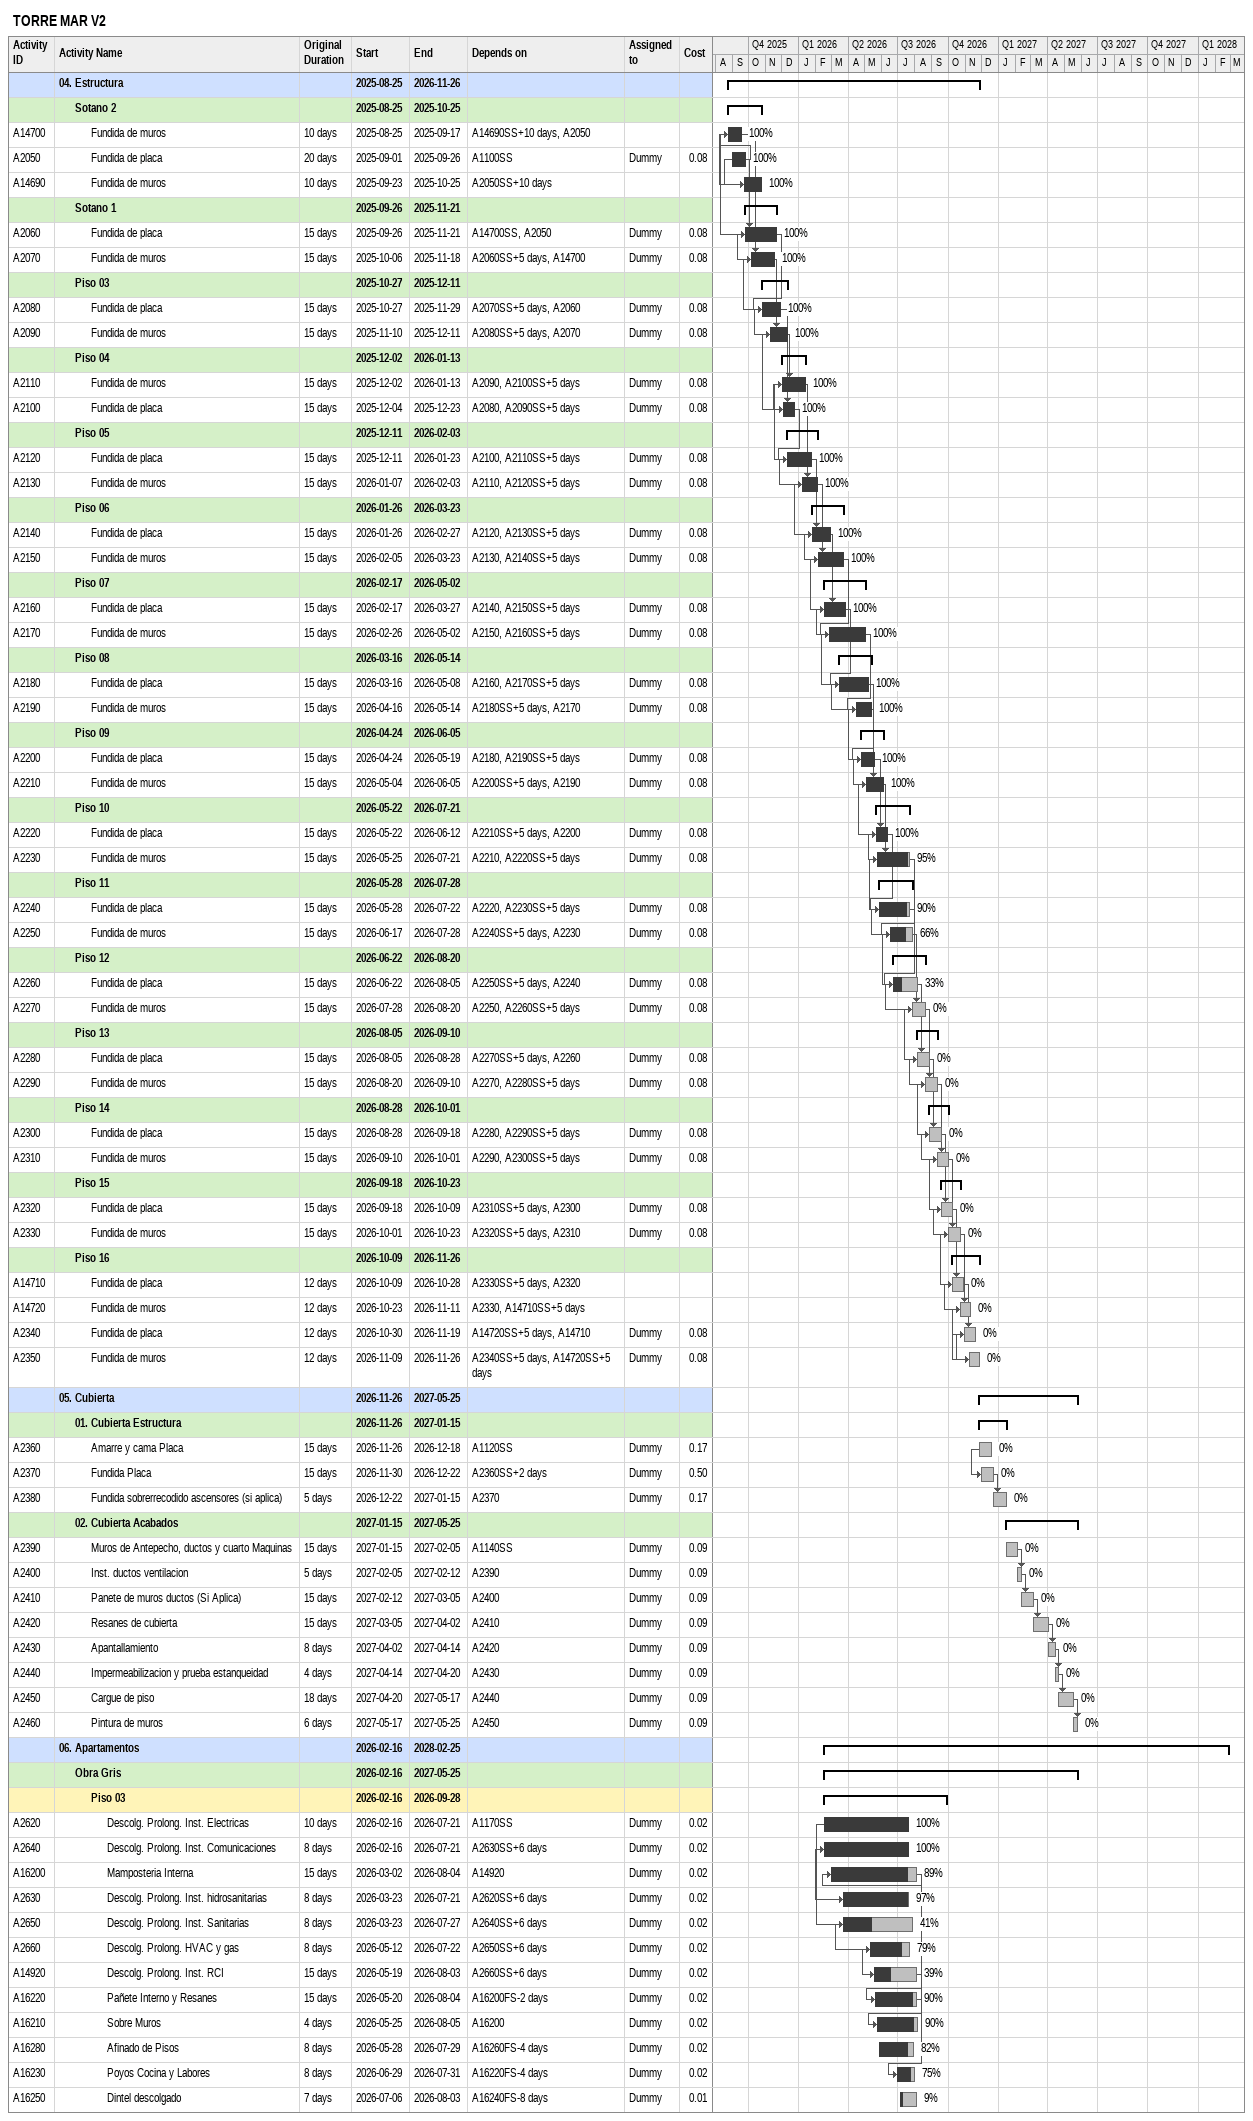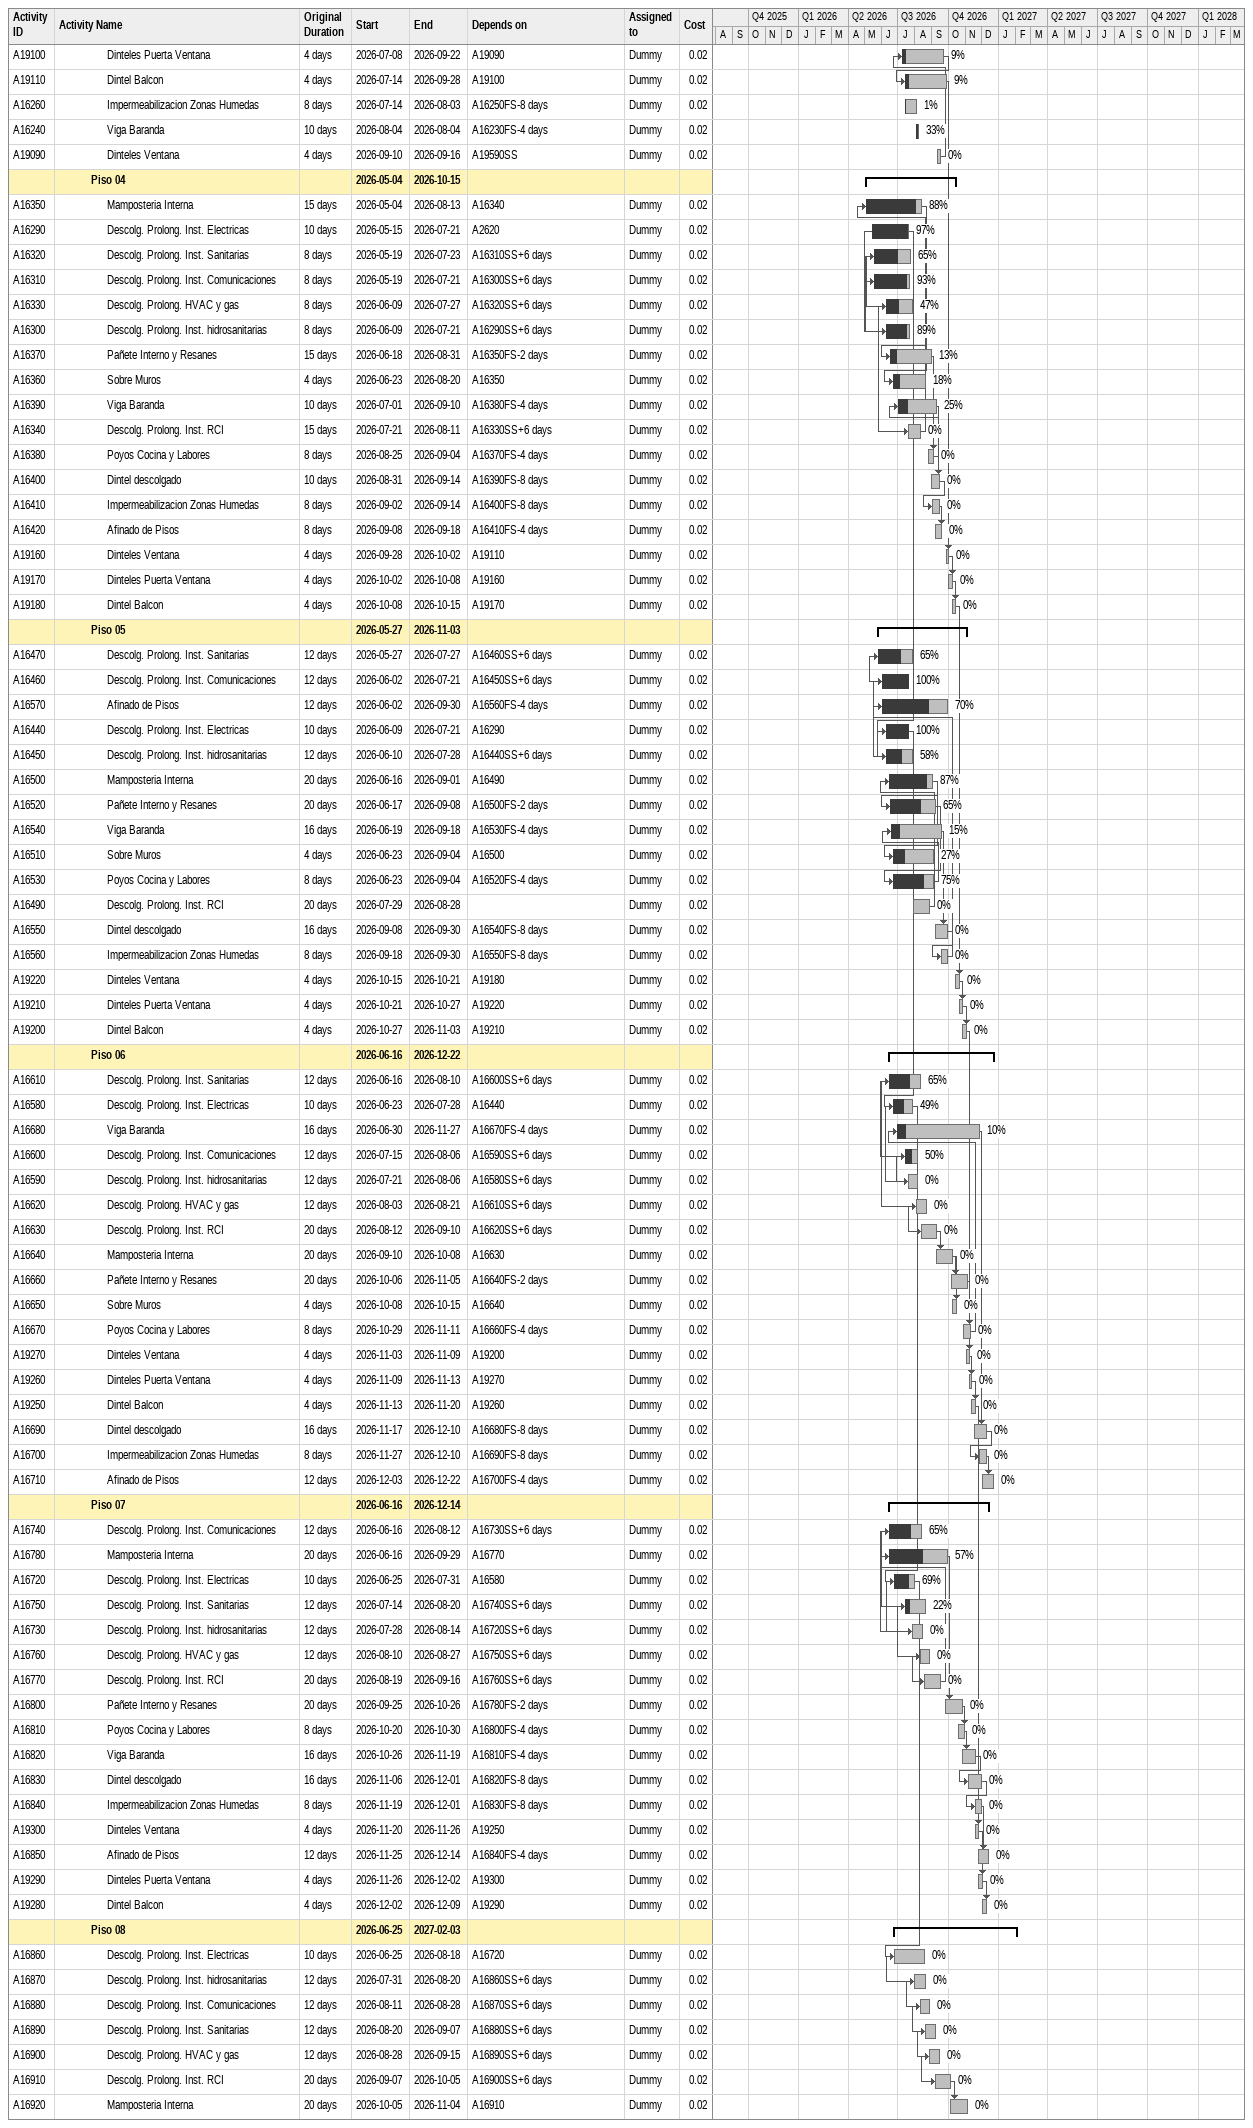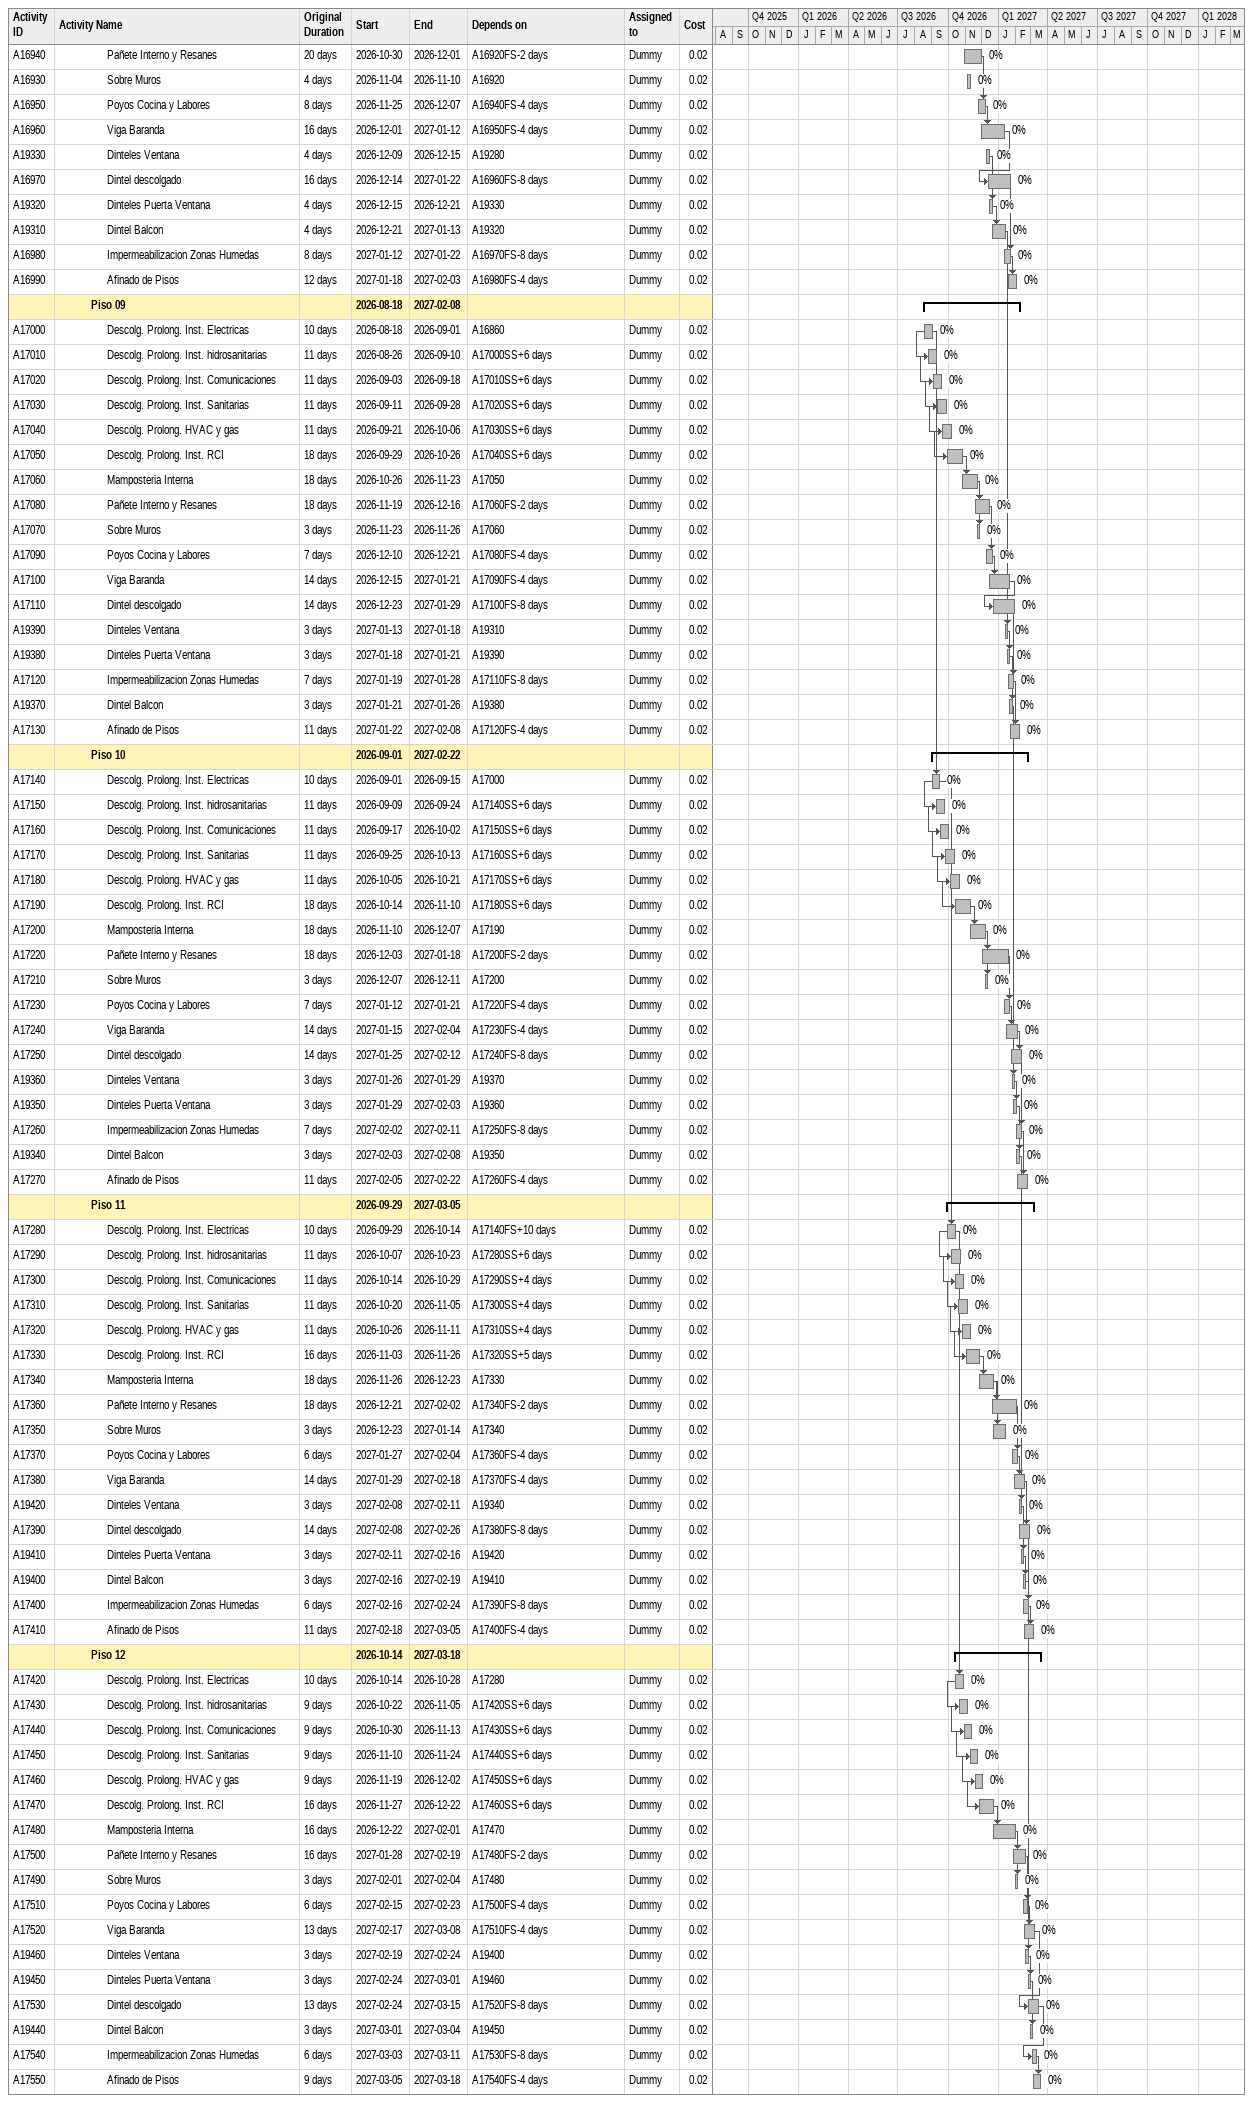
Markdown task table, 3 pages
TORRE MAR V2

| ID | Level | Task | Original duration | Start | Finish | Predecessors | Resources | % complete | Cost |
|---|---|---|---|---|---|---|---|---|---|
|  | 1 | **04. Estructura** |  | 2025-08-25 | 2026-11-26 |  |  |  |  |
|  | 2 | **Sotano 2** |  | 2025-08-25 | 2025-10-25 |  |  |  |  |
| A14700 | 3 | Fundida de muros | 10d | 2025-08-25 | 2025-09-17 | A14690SS+10d, A2050 |  | 100 |  |
| A2050 | 3 | Fundida de placa | 20d | 2025-09-01 | 2025-09-26 | A1100SS | Dummy | 100 | 0.08 |
| A14690 | 3 | Fundida de muros | 10d | 2025-09-23 | 2025-10-25 | A2050SS+10d |  | 100 |  |
|  | 2 | **Sotano 1** |  | 2025-09-26 | 2025-11-21 |  |  |  |  |
| A2060 | 3 | Fundida de placa | 15d | 2025-09-26 | 2025-11-21 | A14700SS, A2050 | Dummy | 100 | 0.08 |
| A2070 | 3 | Fundida de muros | 15d | 2025-10-06 | 2025-11-18 | A2060SS+5d, A14700 | Dummy | 100 | 0.08 |
|  | 2 | **Piso 03** |  | 2025-10-27 | 2025-12-11 |  |  |  |  |
| A2080 | 3 | Fundida de placa | 15d | 2025-10-27 | 2025-11-29 | A2070SS+5d, A2060 | Dummy | 100 | 0.08 |
| A2090 | 3 | Fundida de muros | 15d | 2025-11-10 | 2025-12-11 | A2080SS+5d, A2070 | Dummy | 100 | 0.08 |
|  | 2 | **Piso 04** |  | 2025-12-02 | 2026-01-13 |  |  |  |  |
| A2110 | 3 | Fundida de muros | 15d | 2025-12-02 | 2026-01-13 | A2090, A2100SS+5d | Dummy | 100 | 0.08 |
| A2100 | 3 | Fundida de placa | 15d | 2025-12-04 | 2025-12-23 | A2080, A2090SS+5d | Dummy | 100 | 0.08 |
|  | 2 | **Piso 05** |  | 2025-12-11 | 2026-02-03 |  |  |  |  |
| A2120 | 3 | Fundida de placa | 15d | 2025-12-11 | 2026-01-23 | A2100, A2110SS+5d | Dummy | 100 | 0.08 |
| A2130 | 3 | Fundida de muros | 15d | 2026-01-07 | 2026-02-03 | A2110, A2120SS+5d | Dummy | 100 | 0.08 |
|  | 2 | **Piso 06** |  | 2026-01-26 | 2026-03-23 |  |  |  |  |
| A2140 | 3 | Fundida de placa | 15d | 2026-01-26 | 2026-02-27 | A2120, A2130SS+5d | Dummy | 100 | 0.08 |
| A2150 | 3 | Fundida de muros | 15d | 2026-02-05 | 2026-03-23 | A2130, A2140SS+5d | Dummy | 100 | 0.08 |
|  | 2 | **Piso 07** |  | 2026-02-17 | 2026-05-02 |  |  |  |  |
| A2160 | 3 | Fundida de placa | 15d | 2026-02-17 | 2026-03-27 | A2140, A2150SS+5d | Dummy | 100 | 0.08 |
| A2170 | 3 | Fundida de muros | 15d | 2026-02-26 | 2026-05-02 | A2150, A2160SS+5d | Dummy | 100 | 0.08 |
|  | 2 | **Piso 08** |  | 2026-03-16 | 2026-05-14 |  |  |  |  |
| A2180 | 3 | Fundida de placa | 15d | 2026-03-16 | 2026-05-08 | A2160, A2170SS+5d | Dummy | 100 | 0.08 |
| A2190 | 3 | Fundida de muros | 15d | 2026-04-16 | 2026-05-14 | A2180SS+5d, A2170 | Dummy | 100 | 0.08 |
|  | 2 | **Piso 09** |  | 2026-04-24 | 2026-06-05 |  |  |  |  |
| A2200 | 3 | Fundida de placa | 15d | 2026-04-24 | 2026-05-19 | A2180, A2190SS+5d | Dummy | 100 | 0.08 |
| A2210 | 3 | Fundida de muros | 15d | 2026-05-04 | 2026-06-05 | A2200SS+5d, A2190 | Dummy | 100 | 0.08 |
|  | 2 | **Piso 10** |  | 2026-05-22 | 2026-07-21 |  |  |  |  |
| A2220 | 3 | Fundida de placa | 15d | 2026-05-22 | 2026-06-12 | A2210SS+5d, A2200 | Dummy | 100 | 0.08 |
| A2230 | 3 | Fundida de muros | 15d | 2026-05-25 | 2026-07-21 | A2210, A2220SS+5d | Dummy | 95 | 0.08 |
|  | 2 | **Piso 11** |  | 2026-05-28 | 2026-07-28 |  |  |  |  |
| A2240 | 3 | Fundida de placa | 15d | 2026-05-28 | 2026-07-22 | A2220, A2230SS+5d | Dummy | 90 | 0.08 |
| A2250 | 3 | Fundida de muros | 15d | 2026-06-17 | 2026-07-28 | A2240SS+5d, A2230 | Dummy | 66 | 0.08 |
|  | 2 | **Piso 12** |  | 2026-06-22 | 2026-08-20 |  |  |  |  |
| A2260 | 3 | Fundida de placa | 15d | 2026-06-22 | 2026-08-05 | A2250SS+5d, A2240 | Dummy | 33 | 0.08 |
| A2270 | 3 | Fundida de muros | 15d | 2026-07-28 | 2026-08-20 | A2250, A2260SS+5d | Dummy | 0 | 0.08 |
|  | 2 | **Piso 13** |  | 2026-08-05 | 2026-09-10 |  |  |  |  |
| A2280 | 3 | Fundida de placa | 15d | 2026-08-05 | 2026-08-28 | A2270SS+5d, A2260 | Dummy | 0 | 0.08 |
| A2290 | 3 | Fundida de muros | 15d | 2026-08-20 | 2026-09-10 | A2270, A2280SS+5d | Dummy | 0 | 0.08 |
|  | 2 | **Piso 14** |  | 2026-08-28 | 2026-10-01 |  |  |  |  |
| A2300 | 3 | Fundida de placa | 15d | 2026-08-28 | 2026-09-18 | A2280, A2290SS+5d | Dummy | 0 | 0.08 |
| A2310 | 3 | Fundida de muros | 15d | 2026-09-10 | 2026-10-01 | A2290, A2300SS+5d | Dummy | 0 | 0.08 |
|  | 2 | **Piso 15** |  | 2026-09-18 | 2026-10-23 |  |  |  |  |
| A2320 | 3 | Fundida de placa | 15d | 2026-09-18 | 2026-10-09 | A2310SS+5d, A2300 | Dummy | 0 | 0.08 |
| A2330 | 3 | Fundida de muros | 15d | 2026-10-01 | 2026-10-23 | A2320SS+5d, A2310 | Dummy | 0 | 0.08 |
|  | 2 | **Piso 16** |  | 2026-10-09 | 2026-11-26 |  |  |  |  |
| A14710 | 3 | Fundida de placa | 12d | 2026-10-09 | 2026-10-28 | A2330SS+5d, A2320 |  | 0 |  |
| A14720 | 3 | Fundida de muros | 12d | 2026-10-23 | 2026-11-11 | A2330, A14710SS+5d |  | 0 |  |
| A2340 | 3 | Fundida de placa | 12d | 2026-10-30 | 2026-11-19 | A14720SS+5d, A14710 | Dummy | 0 | 0.08 |
| A2350 | 3 | Fundida de muros | 12d | 2026-11-09 | 2026-11-26 | A2340SS+5d, A14720SS+5d | Dummy | 0 | 0.08 |
|  | 1 | **05. Cubierta** |  | 2026-11-26 | 2027-05-25 |  |  |  |  |
|  | 2 | **01. Cubierta Estructura** |  | 2026-11-26 | 2027-01-15 |  |  |  |  |
| A2360 | 3 | Amarre y cama Placa | 15d | 2026-11-26 | 2026-12-18 | A1120SS | Dummy | 0 | 0.17 |
| A2370 | 3 | Fundida Placa | 15d | 2026-11-30 | 2026-12-22 | A2360SS+2d | Dummy | 0 | 0.50 |
| A2380 | 3 | Fundida sobrerrecodido ascensores (si aplica) | 5d | 2026-12-22 | 2027-01-15 | A2370 | Dummy | 0 | 0.17 |
|  | 2 | **02. Cubierta Acabados** |  | 2027-01-15 | 2027-05-25 |  |  |  |  |
| A2390 | 3 | Muros de Antepecho, ductos y cuarto Maquinas | 15d | 2027-01-15 | 2027-02-05 | A1140SS | Dummy | 0 | 0.09 |
| A2400 | 3 | Inst. ductos ventilacion | 5d | 2027-02-05 | 2027-02-12 | A2390 | Dummy | 0 | 0.09 |
| A2410 | 3 | Panete de muros ductos (Si Aplica) | 15d | 2027-02-12 | 2027-03-05 | A2400 | Dummy | 0 | 0.09 |
| A2420 | 3 | Resanes de cubierta | 15d | 2027-03-05 | 2027-04-02 | A2410 | Dummy | 0 | 0.09 |
| A2430 | 3 | Apantallamiento | 8d | 2027-04-02 | 2027-04-14 | A2420 | Dummy | 0 | 0.09 |
| A2440 | 3 | Impermeabilizacion y prueba estanqueidad | 4d | 2027-04-14 | 2027-04-20 | A2430 | Dummy | 0 | 0.09 |
| A2450 | 3 | Cargue de piso | 18d | 2027-04-20 | 2027-05-17 | A2440 | Dummy | 0 | 0.09 |
| A2460 | 3 | Pintura de muros | 6d | 2027-05-17 | 2027-05-25 | A2450 | Dummy | 0 | 0.09 |
|  | 1 | **06. Apartamentos** |  | 2026-02-16 | 2028-02-25 |  |  |  |  |
|  | 2 | **Obra Gris** |  | 2026-02-16 | 2027-05-25 |  |  |  |  |
|  | 3 | **Piso 03** |  | 2026-02-16 | 2026-09-28 |  |  |  |  |
| A2620 | 4 | Descolg. Prolong. Inst. Electricas | 10d | 2026-02-16 | 2026-07-21 | A1170SS | Dummy | 100 | 0.02 |
| A2640 | 4 | Descolg. Prolong. Inst. Comunicaciones | 8d | 2026-02-16 | 2026-07-21 | A2630SS+6d | Dummy | 100 | 0.02 |
| A16200 | 4 | Mamposteria Interna | 15d | 2026-03-02 | 2026-08-04 | A14920 | Dummy | 89 | 0.02 |
| A2630 | 4 | Descolg. Prolong. Inst. hidrosanitarias | 8d | 2026-03-23 | 2026-07-21 | A2620SS+6d | Dummy | 97 | 0.02 |
| A2650 | 4 | Descolg. Prolong. Inst. Sanitarias | 8d | 2026-03-23 | 2026-07-27 | A2640SS+6d | Dummy | 41 | 0.02 |
| A2660 | 4 | Descolg. Prolong. HVAC y gas | 8d | 2026-05-12 | 2026-07-22 | A2650SS+6d | Dummy | 79 | 0.02 |
| A14920 | 4 | Descolg. Prolong. Inst. RCI | 15d | 2026-05-19 | 2026-08-03 | A2660SS+6d | Dummy | 39 | 0.02 |
| A16220 | 4 | Pañete Interno y Resanes | 15d | 2026-05-20 | 2026-08-04 | A16200FS-2d | Dummy | 90 | 0.02 |
| A16210 | 4 | Sobre Muros | 4d | 2026-05-25 | 2026-08-05 | A16200 | Dummy | 90 | 0.02 |
| A16280 | 4 | Afinado de Pisos | 8d | 2026-05-28 | 2026-07-29 | A16260FS-4d | Dummy | 82 | 0.02 |
| A16230 | 4 | Poyos Cocina y Labores | 8d | 2026-06-29 | 2026-07-31 | A16220FS-4d | Dummy | 75 | 0.02 |
| A16250 | 4 | Dintel descolgado | 7d | 2026-07-06 | 2026-08-03 | A16240FS-8d | Dummy | 9 | 0.01 |
| A19100 | 4 | Dinteles Puerta Ventana | 4d | 2026-07-08 | 2026-09-22 | A19090 | Dummy | 9 | 0.02 |
| A19110 | 4 | Dintel Balcon | 4d | 2026-07-14 | 2026-09-28 | A19100 | Dummy | 9 | 0.02 |
| A16260 | 4 | Impermeabilizacion Zonas Humedas | 8d | 2026-07-14 | 2026-08-03 | A16250FS-8d | Dummy | 1 | 0.02 |
| A16240 | 4 | Viga Baranda | 10d | 2026-08-04 | 2026-08-04 | A16230FS-4d | Dummy | 33 | 0.02 |
| A19090 | 4 | Dinteles Ventana | 4d | 2026-09-10 | 2026-09-16 | A19590SS | Dummy | 0 | 0.02 |
|  | 3 | **Piso 04** |  | 2026-05-04 | 2026-10-15 |  |  |  |  |
| A16350 | 4 | Mamposteria Interna | 15d | 2026-05-04 | 2026-08-13 | A16340 | Dummy | 88 | 0.02 |
| A16290 | 4 | Descolg. Prolong. Inst. Electricas | 10d | 2026-05-15 | 2026-07-21 | A2620 | Dummy | 97 | 0.02 |
| A16320 | 4 | Descolg. Prolong. Inst. Sanitarias | 8d | 2026-05-19 | 2026-07-23 | A16310SS+6d | Dummy | 65 | 0.02 |
| A16310 | 4 | Descolg. Prolong. Inst. Comunicaciones | 8d | 2026-05-19 | 2026-07-21 | A16300SS+6d | Dummy | 93 | 0.02 |
| A16330 | 4 | Descolg. Prolong. HVAC y gas | 8d | 2026-06-09 | 2026-07-27 | A16320SS+6d | Dummy | 47 | 0.02 |
| A16300 | 4 | Descolg. Prolong. Inst. hidrosanitarias | 8d | 2026-06-09 | 2026-07-21 | A16290SS+6d | Dummy | 89 | 0.02 |
| A16370 | 4 | Pañete Interno y Resanes | 15d | 2026-06-18 | 2026-08-31 | A16350FS-2d | Dummy | 13 | 0.02 |
| A16360 | 4 | Sobre Muros | 4d | 2026-06-23 | 2026-08-20 | A16350 | Dummy | 18 | 0.02 |
| A16390 | 4 | Viga Baranda | 10d | 2026-07-01 | 2026-09-10 | A16380FS-4d | Dummy | 25 | 0.02 |
| A16340 | 4 | Descolg. Prolong. Inst. RCI | 15d | 2026-07-21 | 2026-08-11 | A16330SS+6d | Dummy | 0 | 0.02 |
| A16380 | 4 | Poyos Cocina y Labores | 8d | 2026-08-25 | 2026-09-04 | A16370FS-4d | Dummy | 0 | 0.02 |
| A16400 | 4 | Dintel descolgado | 10d | 2026-08-31 | 2026-09-14 | A16390FS-8d | Dummy | 0 | 0.02 |
| A16410 | 4 | Impermeabilizacion Zonas Humedas | 8d | 2026-09-02 | 2026-09-14 | A16400FS-8d | Dummy | 0 | 0.02 |
| A16420 | 4 | Afinado de Pisos | 8d | 2026-09-08 | 2026-09-18 | A16410FS-4d | Dummy | 0 | 0.02 |
| A19160 | 4 | Dinteles Ventana | 4d | 2026-09-28 | 2026-10-02 | A19110 | Dummy | 0 | 0.02 |
| A19170 | 4 | Dinteles Puerta Ventana | 4d | 2026-10-02 | 2026-10-08 | A19160 | Dummy | 0 | 0.02 |
| A19180 | 4 | Dintel Balcon | 4d | 2026-10-08 | 2026-10-15 | A19170 | Dummy | 0 | 0.02 |
|  | 3 | **Piso 05** |  | 2026-05-27 | 2026-11-03 |  |  |  |  |
| A16470 | 4 | Descolg. Prolong. Inst. Sanitarias | 12d | 2026-05-27 | 2026-07-27 | A16460SS+6d | Dummy | 65 | 0.02 |
| A16460 | 4 | Descolg. Prolong. Inst. Comunicaciones | 12d | 2026-06-02 | 2026-07-21 | A16450SS+6d | Dummy | 100 | 0.02 |
| A16570 | 4 | Afinado de Pisos | 12d | 2026-06-02 | 2026-09-30 | A16560FS-4d | Dummy | 70 | 0.02 |
| A16440 | 4 | Descolg. Prolong. Inst. Electricas | 10d | 2026-06-09 | 2026-07-21 | A16290 | Dummy | 100 | 0.02 |
| A16450 | 4 | Descolg. Prolong. Inst. hidrosanitarias | 12d | 2026-06-10 | 2026-07-28 | A16440SS+6d | Dummy | 58 | 0.02 |
| A16500 | 4 | Mamposteria Interna | 20d | 2026-06-16 | 2026-09-01 | A16490 | Dummy | 87 | 0.02 |
| A16520 | 4 | Pañete Interno y Resanes | 20d | 2026-06-17 | 2026-09-08 | A16500FS-2d | Dummy | 65 | 0.02 |
| A16540 | 4 | Viga Baranda | 16d | 2026-06-19 | 2026-09-18 | A16530FS-4d | Dummy | 15 | 0.02 |
| A16510 | 4 | Sobre Muros | 4d | 2026-06-23 | 2026-09-04 | A16500 | Dummy | 27 | 0.02 |
| A16530 | 4 | Poyos Cocina y Labores | 8d | 2026-06-23 | 2026-09-04 | A16520FS-4d | Dummy | 75 | 0.02 |
| A16490 | 4 | Descolg. Prolong. Inst. RCI | 20d | 2026-07-29 | 2026-08-28 |  | Dummy | 0 | 0.02 |
| A16550 | 4 | Dintel descolgado | 16d | 2026-09-08 | 2026-09-30 | A16540FS-8d | Dummy | 0 | 0.02 |
| A16560 | 4 | Impermeabilizacion Zonas Humedas | 8d | 2026-09-18 | 2026-09-30 | A16550FS-8d | Dummy | 0 | 0.02 |
| A19220 | 4 | Dinteles Ventana | 4d | 2026-10-15 | 2026-10-21 | A19180 | Dummy | 0 | 0.02 |
| A19210 | 4 | Dinteles Puerta Ventana | 4d | 2026-10-21 | 2026-10-27 | A19220 | Dummy | 0 | 0.02 |
| A19200 | 4 | Dintel Balcon | 4d | 2026-10-27 | 2026-11-03 | A19210 | Dummy | 0 | 0.02 |
|  | 3 | **Piso 06** |  | 2026-06-16 | 2026-12-22 |  |  |  |  |
| A16610 | 4 | Descolg. Prolong. Inst. Sanitarias | 12d | 2026-06-16 | 2026-08-10 | A16600SS+6d | Dummy | 65 | 0.02 |
| A16580 | 4 | Descolg. Prolong. Inst. Electricas | 10d | 2026-06-23 | 2026-07-28 | A16440 | Dummy | 49 | 0.02 |
| A16680 | 4 | Viga Baranda | 16d | 2026-06-30 | 2026-11-27 | A16670FS-4d | Dummy | 10 | 0.02 |
| A16600 | 4 | Descolg. Prolong. Inst. Comunicaciones | 12d | 2026-07-15 | 2026-08-06 | A16590SS+6d | Dummy | 50 | 0.02 |
| A16590 | 4 | Descolg. Prolong. Inst. hidrosanitarias | 12d | 2026-07-21 | 2026-08-06 | A16580SS+6d | Dummy | 0 | 0.02 |
| A16620 | 4 | Descolg. Prolong. HVAC y gas | 12d | 2026-08-03 | 2026-08-21 | A16610SS+6d | Dummy | 0 | 0.02 |
| A16630 | 4 | Descolg. Prolong. Inst. RCI | 20d | 2026-08-12 | 2026-09-10 | A16620SS+6d | Dummy | 0 | 0.02 |
| A16640 | 4 | Mamposteria Interna | 20d | 2026-09-10 | 2026-10-08 | A16630 | Dummy | 0 | 0.02 |
| A16660 | 4 | Pañete Interno y Resanes | 20d | 2026-10-06 | 2026-11-05 | A16640FS-2d | Dummy | 0 | 0.02 |
| A16650 | 4 | Sobre Muros | 4d | 2026-10-08 | 2026-10-15 | A16640 | Dummy | 0 | 0.02 |
| A16670 | 4 | Poyos Cocina y Labores | 8d | 2026-10-29 | 2026-11-11 | A16660FS-4d | Dummy | 0 | 0.02 |
| A19270 | 4 | Dinteles Ventana | 4d | 2026-11-03 | 2026-11-09 | A19200 | Dummy | 0 | 0.02 |
| A19260 | 4 | Dinteles Puerta Ventana | 4d | 2026-11-09 | 2026-11-13 | A19270 | Dummy | 0 | 0.02 |
| A19250 | 4 | Dintel Balcon | 4d | 2026-11-13 | 2026-11-20 | A19260 | Dummy | 0 | 0.02 |
| A16690 | 4 | Dintel descolgado | 16d | 2026-11-17 | 2026-12-10 | A16680FS-8d | Dummy | 0 | 0.02 |
| A16700 | 4 | Impermeabilizacion Zonas Humedas | 8d | 2026-11-27 | 2026-12-10 | A16690FS-8d | Dummy | 0 | 0.02 |
| A16710 | 4 | Afinado de Pisos | 12d | 2026-12-03 | 2026-12-22 | A16700FS-4d | Dummy | 0 | 0.02 |
|  | 3 | **Piso 07** |  | 2026-06-16 | 2026-12-14 |  |  |  |  |
| A16740 | 4 | Descolg. Prolong. Inst. Comunicaciones | 12d | 2026-06-16 | 2026-08-12 | A16730SS+6d | Dummy | 65 | 0.02 |
| A16780 | 4 | Mamposteria Interna | 20d | 2026-06-16 | 2026-09-29 | A16770 | Dummy | 57 | 0.02 |
| A16720 | 4 | Descolg. Prolong. Inst. Electricas | 10d | 2026-06-25 | 2026-07-31 | A16580 | Dummy | 69 | 0.02 |
| A16750 | 4 | Descolg. Prolong. Inst. Sanitarias | 12d | 2026-07-14 | 2026-08-20 | A16740SS+6d | Dummy | 22 | 0.02 |
| A16730 | 4 | Descolg. Prolong. Inst. hidrosanitarias | 12d | 2026-07-28 | 2026-08-14 | A16720SS+6d | Dummy | 0 | 0.02 |
| A16760 | 4 | Descolg. Prolong. HVAC y gas | 12d | 2026-08-10 | 2026-08-27 | A16750SS+6d | Dummy | 0 | 0.02 |
| A16770 | 4 | Descolg. Prolong. Inst. RCI | 20d | 2026-08-19 | 2026-09-16 | A16760SS+6d | Dummy | 0 | 0.02 |
| A16800 | 4 | Pañete Interno y Resanes | 20d | 2026-09-25 | 2026-10-26 | A16780FS-2d | Dummy | 0 | 0.02 |
| A16810 | 4 | Poyos Cocina y Labores | 8d | 2026-10-20 | 2026-10-30 | A16800FS-4d | Dummy | 0 | 0.02 |
| A16820 | 4 | Viga Baranda | 16d | 2026-10-26 | 2026-11-19 | A16810FS-4d | Dummy | 0 | 0.02 |
| A16830 | 4 | Dintel descolgado | 16d | 2026-11-06 | 2026-12-01 | A16820FS-8d | Dummy | 0 | 0.02 |
| A16840 | 4 | Impermeabilizacion Zonas Humedas | 8d | 2026-11-19 | 2026-12-01 | A16830FS-8d | Dummy | 0 | 0.02 |
| A19300 | 4 | Dinteles Ventana | 4d | 2026-11-20 | 2026-11-26 | A19250 | Dummy | 0 | 0.02 |
| A16850 | 4 | Afinado de Pisos | 12d | 2026-11-25 | 2026-12-14 | A16840FS-4d | Dummy | 0 | 0.02 |
| A19290 | 4 | Dinteles Puerta Ventana | 4d | 2026-11-26 | 2026-12-02 | A19300 | Dummy | 0 | 0.02 |
| A19280 | 4 | Dintel Balcon | 4d | 2026-12-02 | 2026-12-09 | A19290 | Dummy | 0 | 0.02 |
|  | 3 | **Piso 08** |  | 2026-06-25 | 2027-02-03 |  |  |  |  |
| A16860 | 4 | Descolg. Prolong. Inst. Electricas | 10d | 2026-06-25 | 2026-08-18 | A16720 | Dummy | 0 | 0.02 |
| A16870 | 4 | Descolg. Prolong. Inst. hidrosanitarias | 12d | 2026-07-31 | 2026-08-20 | A16860SS+6d | Dummy | 0 | 0.02 |
| A16880 | 4 | Descolg. Prolong. Inst. Comunicaciones | 12d | 2026-08-11 | 2026-08-28 | A16870SS+6d | Dummy | 0 | 0.02 |
| A16890 | 4 | Descolg. Prolong. Inst. Sanitarias | 12d | 2026-08-20 | 2026-09-07 | A16880SS+6d | Dummy | 0 | 0.02 |
| A16900 | 4 | Descolg. Prolong. HVAC y gas | 12d | 2026-08-28 | 2026-09-15 | A16890SS+6d | Dummy | 0 | 0.02 |
| A16910 | 4 | Descolg. Prolong. Inst. RCI | 20d | 2026-09-07 | 2026-10-05 | A16900SS+6d | Dummy | 0 | 0.02 |
| A16920 | 4 | Mamposteria Interna | 20d | 2026-10-05 | 2026-11-04 | A16910 | Dummy | 0 | 0.02 |
| A16940 | 4 | Pañete Interno y Resanes | 20d | 2026-10-30 | 2026-12-01 | A16920FS-2d | Dummy | 0 | 0.02 |
| A16930 | 4 | Sobre Muros | 4d | 2026-11-04 | 2026-11-10 | A16920 | Dummy | 0 | 0.02 |
| A16950 | 4 | Poyos Cocina y Labores | 8d | 2026-11-25 | 2026-12-07 | A16940FS-4d | Dummy | 0 | 0.02 |
| A16960 | 4 | Viga Baranda | 16d | 2026-12-01 | 2027-01-12 | A16950FS-4d | Dummy | 0 | 0.02 |
| A19330 | 4 | Dinteles Ventana | 4d | 2026-12-09 | 2026-12-15 | A19280 | Dummy | 0 | 0.02 |
| A16970 | 4 | Dintel descolgado | 16d | 2026-12-14 | 2027-01-22 | A16960FS-8d | Dummy | 0 | 0.02 |
| A19320 | 4 | Dinteles Puerta Ventana | 4d | 2026-12-15 | 2026-12-21 | A19330 | Dummy | 0 | 0.02 |
| A19310 | 4 | Dintel Balcon | 4d | 2026-12-21 | 2027-01-13 | A19320 | Dummy | 0 | 0.02 |
| A16980 | 4 | Impermeabilizacion Zonas Humedas | 8d | 2027-01-12 | 2027-01-22 | A16970FS-8d | Dummy | 0 | 0.02 |
| A16990 | 4 | Afinado de Pisos | 12d | 2027-01-18 | 2027-02-03 | A16980FS-4d | Dummy | 0 | 0.02 |
|  | 3 | **Piso 09** |  | 2026-08-18 | 2027-02-08 |  |  |  |  |
| A17000 | 4 | Descolg. Prolong. Inst. Electricas | 10d | 2026-08-18 | 2026-09-01 | A16860 | Dummy | 0 | 0.02 |
| A17010 | 4 | Descolg. Prolong. Inst. hidrosanitarias | 11d | 2026-08-26 | 2026-09-10 | A17000SS+6d | Dummy | 0 | 0.02 |
| A17020 | 4 | Descolg. Prolong. Inst. Comunicaciones | 11d | 2026-09-03 | 2026-09-18 | A17010SS+6d | Dummy | 0 | 0.02 |
| A17030 | 4 | Descolg. Prolong. Inst. Sanitarias | 11d | 2026-09-11 | 2026-09-28 | A17020SS+6d | Dummy | 0 | 0.02 |
| A17040 | 4 | Descolg. Prolong. HVAC y gas | 11d | 2026-09-21 | 2026-10-06 | A17030SS+6d | Dummy | 0 | 0.02 |
| A17050 | 4 | Descolg. Prolong. Inst. RCI | 18d | 2026-09-29 | 2026-10-26 | A17040SS+6d | Dummy | 0 | 0.02 |
| A17060 | 4 | Mamposteria Interna | 18d | 2026-10-26 | 2026-11-23 | A17050 | Dummy | 0 | 0.02 |
| A17080 | 4 | Pañete Interno y Resanes | 18d | 2026-11-19 | 2026-12-16 | A17060FS-2d | Dummy | 0 | 0.02 |
| A17070 | 4 | Sobre Muros | 3d | 2026-11-23 | 2026-11-26 | A17060 | Dummy | 0 | 0.02 |
| A17090 | 4 | Poyos Cocina y Labores | 7d | 2026-12-10 | 2026-12-21 | A17080FS-4d | Dummy | 0 | 0.02 |
| A17100 | 4 | Viga Baranda | 14d | 2026-12-15 | 2027-01-21 | A17090FS-4d | Dummy | 0 | 0.02 |
| A17110 | 4 | Dintel descolgado | 14d | 2026-12-23 | 2027-01-29 | A17100FS-8d | Dummy | 0 | 0.02 |
| A19390 | 4 | Dinteles Ventana | 3d | 2027-01-13 | 2027-01-18 | A19310 | Dummy | 0 | 0.02 |
| A19380 | 4 | Dinteles Puerta Ventana | 3d | 2027-01-18 | 2027-01-21 | A19390 | Dummy | 0 | 0.02 |
| A17120 | 4 | Impermeabilizacion Zonas Humedas | 7d | 2027-01-19 | 2027-01-28 | A17110FS-8d | Dummy | 0 | 0.02 |
| A19370 | 4 | Dintel Balcon | 3d | 2027-01-21 | 2027-01-26 | A19380 | Dummy | 0 | 0.02 |
| A17130 | 4 | Afinado de Pisos | 11d | 2027-01-22 | 2027-02-08 | A17120FS-4d | Dummy | 0 | 0.02 |
|  | 3 | **Piso 10** |  | 2026-09-01 | 2027-02-22 |  |  |  |  |
| A17140 | 4 | Descolg. Prolong. Inst. Electricas | 10d | 2026-09-01 | 2026-09-15 | A17000 | Dummy | 0 | 0.02 |
| A17150 | 4 | Descolg. Prolong. Inst. hidrosanitarias | 11d | 2026-09-09 | 2026-09-24 | A17140SS+6d | Dummy | 0 | 0.02 |
| A17160 | 4 | Descolg. Prolong. Inst. Comunicaciones | 11d | 2026-09-17 | 2026-10-02 | A17150SS+6d | Dummy | 0 | 0.02 |
| A17170 | 4 | Descolg. Prolong. Inst. Sanitarias | 11d | 2026-09-25 | 2026-10-13 | A17160SS+6d | Dummy | 0 | 0.02 |
| A17180 | 4 | Descolg. Prolong. HVAC y gas | 11d | 2026-10-05 | 2026-10-21 | A17170SS+6d | Dummy | 0 | 0.02 |
| A17190 | 4 | Descolg. Prolong. Inst. RCI | 18d | 2026-10-14 | 2026-11-10 | A17180SS+6d | Dummy | 0 | 0.02 |
| A17200 | 4 | Mamposteria Interna | 18d | 2026-11-10 | 2026-12-07 | A17190 | Dummy | 0 | 0.02 |
| A17220 | 4 | Pañete Interno y Resanes | 18d | 2026-12-03 | 2027-01-18 | A17200FS-2d | Dummy | 0 | 0.02 |
| A17210 | 4 | Sobre Muros | 3d | 2026-12-07 | 2026-12-11 | A17200 | Dummy | 0 | 0.02 |
| A17230 | 4 | Poyos Cocina y Labores | 7d | 2027-01-12 | 2027-01-21 | A17220FS-4d | Dummy | 0 | 0.02 |
| A17240 | 4 | Viga Baranda | 14d | 2027-01-15 | 2027-02-04 | A17230FS-4d | Dummy | 0 | 0.02 |
| A17250 | 4 | Dintel descolgado | 14d | 2027-01-25 | 2027-02-12 | A17240FS-8d | Dummy | 0 | 0.02 |
| A19360 | 4 | Dinteles Ventana | 3d | 2027-01-26 | 2027-01-29 | A19370 | Dummy | 0 | 0.02 |
| A19350 | 4 | Dinteles Puerta Ventana | 3d | 2027-01-29 | 2027-02-03 | A19360 | Dummy | 0 | 0.02 |
| A17260 | 4 | Impermeabilizacion Zonas Humedas | 7d | 2027-02-02 | 2027-02-11 | A17250FS-8d | Dummy | 0 | 0.02 |
| A19340 | 4 | Dintel Balcon | 3d | 2027-02-03 | 2027-02-08 | A19350 | Dummy | 0 | 0.02 |
| A17270 | 4 | Afinado de Pisos | 11d | 2027-02-05 | 2027-02-22 | A17260FS-4d | Dummy | 0 | 0.02 |
|  | 3 | **Piso 11** |  | 2026-09-29 | 2027-03-05 |  |  |  |  |
| A17280 | 4 | Descolg. Prolong. Inst. Electricas | 10d | 2026-09-29 | 2026-10-14 | A17140FS+10d | Dummy | 0 | 0.02 |
| A17290 | 4 | Descolg. Prolong. Inst. hidrosanitarias | 11d | 2026-10-07 | 2026-10-23 | A17280SS+6d | Dummy | 0 | 0.02 |
| A17300 | 4 | Descolg. Prolong. Inst. Comunicaciones | 11d | 2026-10-14 | 2026-10-29 | A17290SS+4d | Dummy | 0 | 0.02 |
| A17310 | 4 | Descolg. Prolong. Inst. Sanitarias | 11d | 2026-10-20 | 2026-11-05 | A17300SS+4d | Dummy | 0 | 0.02 |
| A17320 | 4 | Descolg. Prolong. HVAC y gas | 11d | 2026-10-26 | 2026-11-11 | A17310SS+4d | Dummy | 0 | 0.02 |
| A17330 | 4 | Descolg. Prolong. Inst. RCI | 16d | 2026-11-03 | 2026-11-26 | A17320SS+5d | Dummy | 0 | 0.02 |
| A17340 | 4 | Mamposteria Interna | 18d | 2026-11-26 | 2026-12-23 | A17330 | Dummy | 0 | 0.02 |
| A17360 | 4 | Pañete Interno y Resanes | 18d | 2026-12-21 | 2027-02-02 | A17340FS-2d | Dummy | 0 | 0.02 |
| A17350 | 4 | Sobre Muros | 3d | 2026-12-23 | 2027-01-14 | A17340 | Dummy | 0 | 0.02 |
| A17370 | 4 | Poyos Cocina y Labores | 6d | 2027-01-27 | 2027-02-04 | A17360FS-4d | Dummy | 0 | 0.02 |
| A17380 | 4 | Viga Baranda | 14d | 2027-01-29 | 2027-02-18 | A17370FS-4d | Dummy | 0 | 0.02 |
| A19420 | 4 | Dinteles Ventana | 3d | 2027-02-08 | 2027-02-11 | A19340 | Dummy | 0 | 0.02 |
| A17390 | 4 | Dintel descolgado | 14d | 2027-02-08 | 2027-02-26 | A17380FS-8d | Dummy | 0 | 0.02 |
| A19410 | 4 | Dinteles Puerta Ventana | 3d | 2027-02-11 | 2027-02-16 | A19420 | Dummy | 0 | 0.02 |
| A19400 | 4 | Dintel Balcon | 3d | 2027-02-16 | 2027-02-19 | A19410 | Dummy | 0 | 0.02 |
| A17400 | 4 | Impermeabilizacion Zonas Humedas | 6d | 2027-02-16 | 2027-02-24 | A17390FS-8d | Dummy | 0 | 0.02 |
| A17410 | 4 | Afinado de Pisos | 11d | 2027-02-18 | 2027-03-05 | A17400FS-4d | Dummy | 0 | 0.02 |
|  | 3 | **Piso 12** |  | 2026-10-14 | 2027-03-18 |  |  |  |  |
| A17420 | 4 | Descolg. Prolong. Inst. Electricas | 10d | 2026-10-14 | 2026-10-28 | A17280 | Dummy | 0 | 0.02 |
| A17430 | 4 | Descolg. Prolong. Inst. hidrosanitarias | 9d | 2026-10-22 | 2026-11-05 | A17420SS+6d | Dummy | 0 | 0.02 |
| A17440 | 4 | Descolg. Prolong. Inst. Comunicaciones | 9d | 2026-10-30 | 2026-11-13 | A17430SS+6d | Dummy | 0 | 0.02 |
| A17450 | 4 | Descolg. Prolong. Inst. Sanitarias | 9d | 2026-11-10 | 2026-11-24 | A17440SS+6d | Dummy | 0 | 0.02 |
| A17460 | 4 | Descolg. Prolong. HVAC y gas | 9d | 2026-11-19 | 2026-12-02 | A17450SS+6d | Dummy | 0 | 0.02 |
| A17470 | 4 | Descolg. Prolong. Inst. RCI | 16d | 2026-11-27 | 2026-12-22 | A17460SS+6d | Dummy | 0 | 0.02 |
| A17480 | 4 | Mamposteria Interna | 16d | 2026-12-22 | 2027-02-01 | A17470 | Dummy | 0 | 0.02 |
| A17500 | 4 | Pañete Interno y Resanes | 16d | 2027-01-28 | 2027-02-19 | A17480FS-2d | Dummy | 0 | 0.02 |
| A17490 | 4 | Sobre Muros | 3d | 2027-02-01 | 2027-02-04 | A17480 | Dummy | 0 | 0.02 |
| A17510 | 4 | Poyos Cocina y Labores | 6d | 2027-02-15 | 2027-02-23 | A17500FS-4d | Dummy | 0 | 0.02 |
| A17520 | 4 | Viga Baranda | 13d | 2027-02-17 | 2027-03-08 | A17510FS-4d | Dummy | 0 | 0.02 |
| A19460 | 4 | Dinteles Ventana | 3d | 2027-02-19 | 2027-02-24 | A19400 | Dummy | 0 | 0.02 |
| A19450 | 4 | Dinteles Puerta Ventana | 3d | 2027-02-24 | 2027-03-01 | A19460 | Dummy | 0 | 0.02 |
| A17530 | 4 | Dintel descolgado | 13d | 2027-02-24 | 2027-03-15 | A17520FS-8d | Dummy | 0 | 0.02 |
| A19440 | 4 | Dintel Balcon | 3d | 2027-03-01 | 2027-03-04 | A19450 | Dummy | 0 | 0.02 |
| A17540 | 4 | Impermeabilizacion Zonas Humedas | 6d | 2027-03-03 | 2027-03-11 | A17530FS-8d | Dummy | 0 | 0.02 |
| A17550 | 4 | Afinado de Pisos | 9d | 2027-03-05 | 2027-03-18 | A17540FS-4d | Dummy | 0 | 0.02 |
